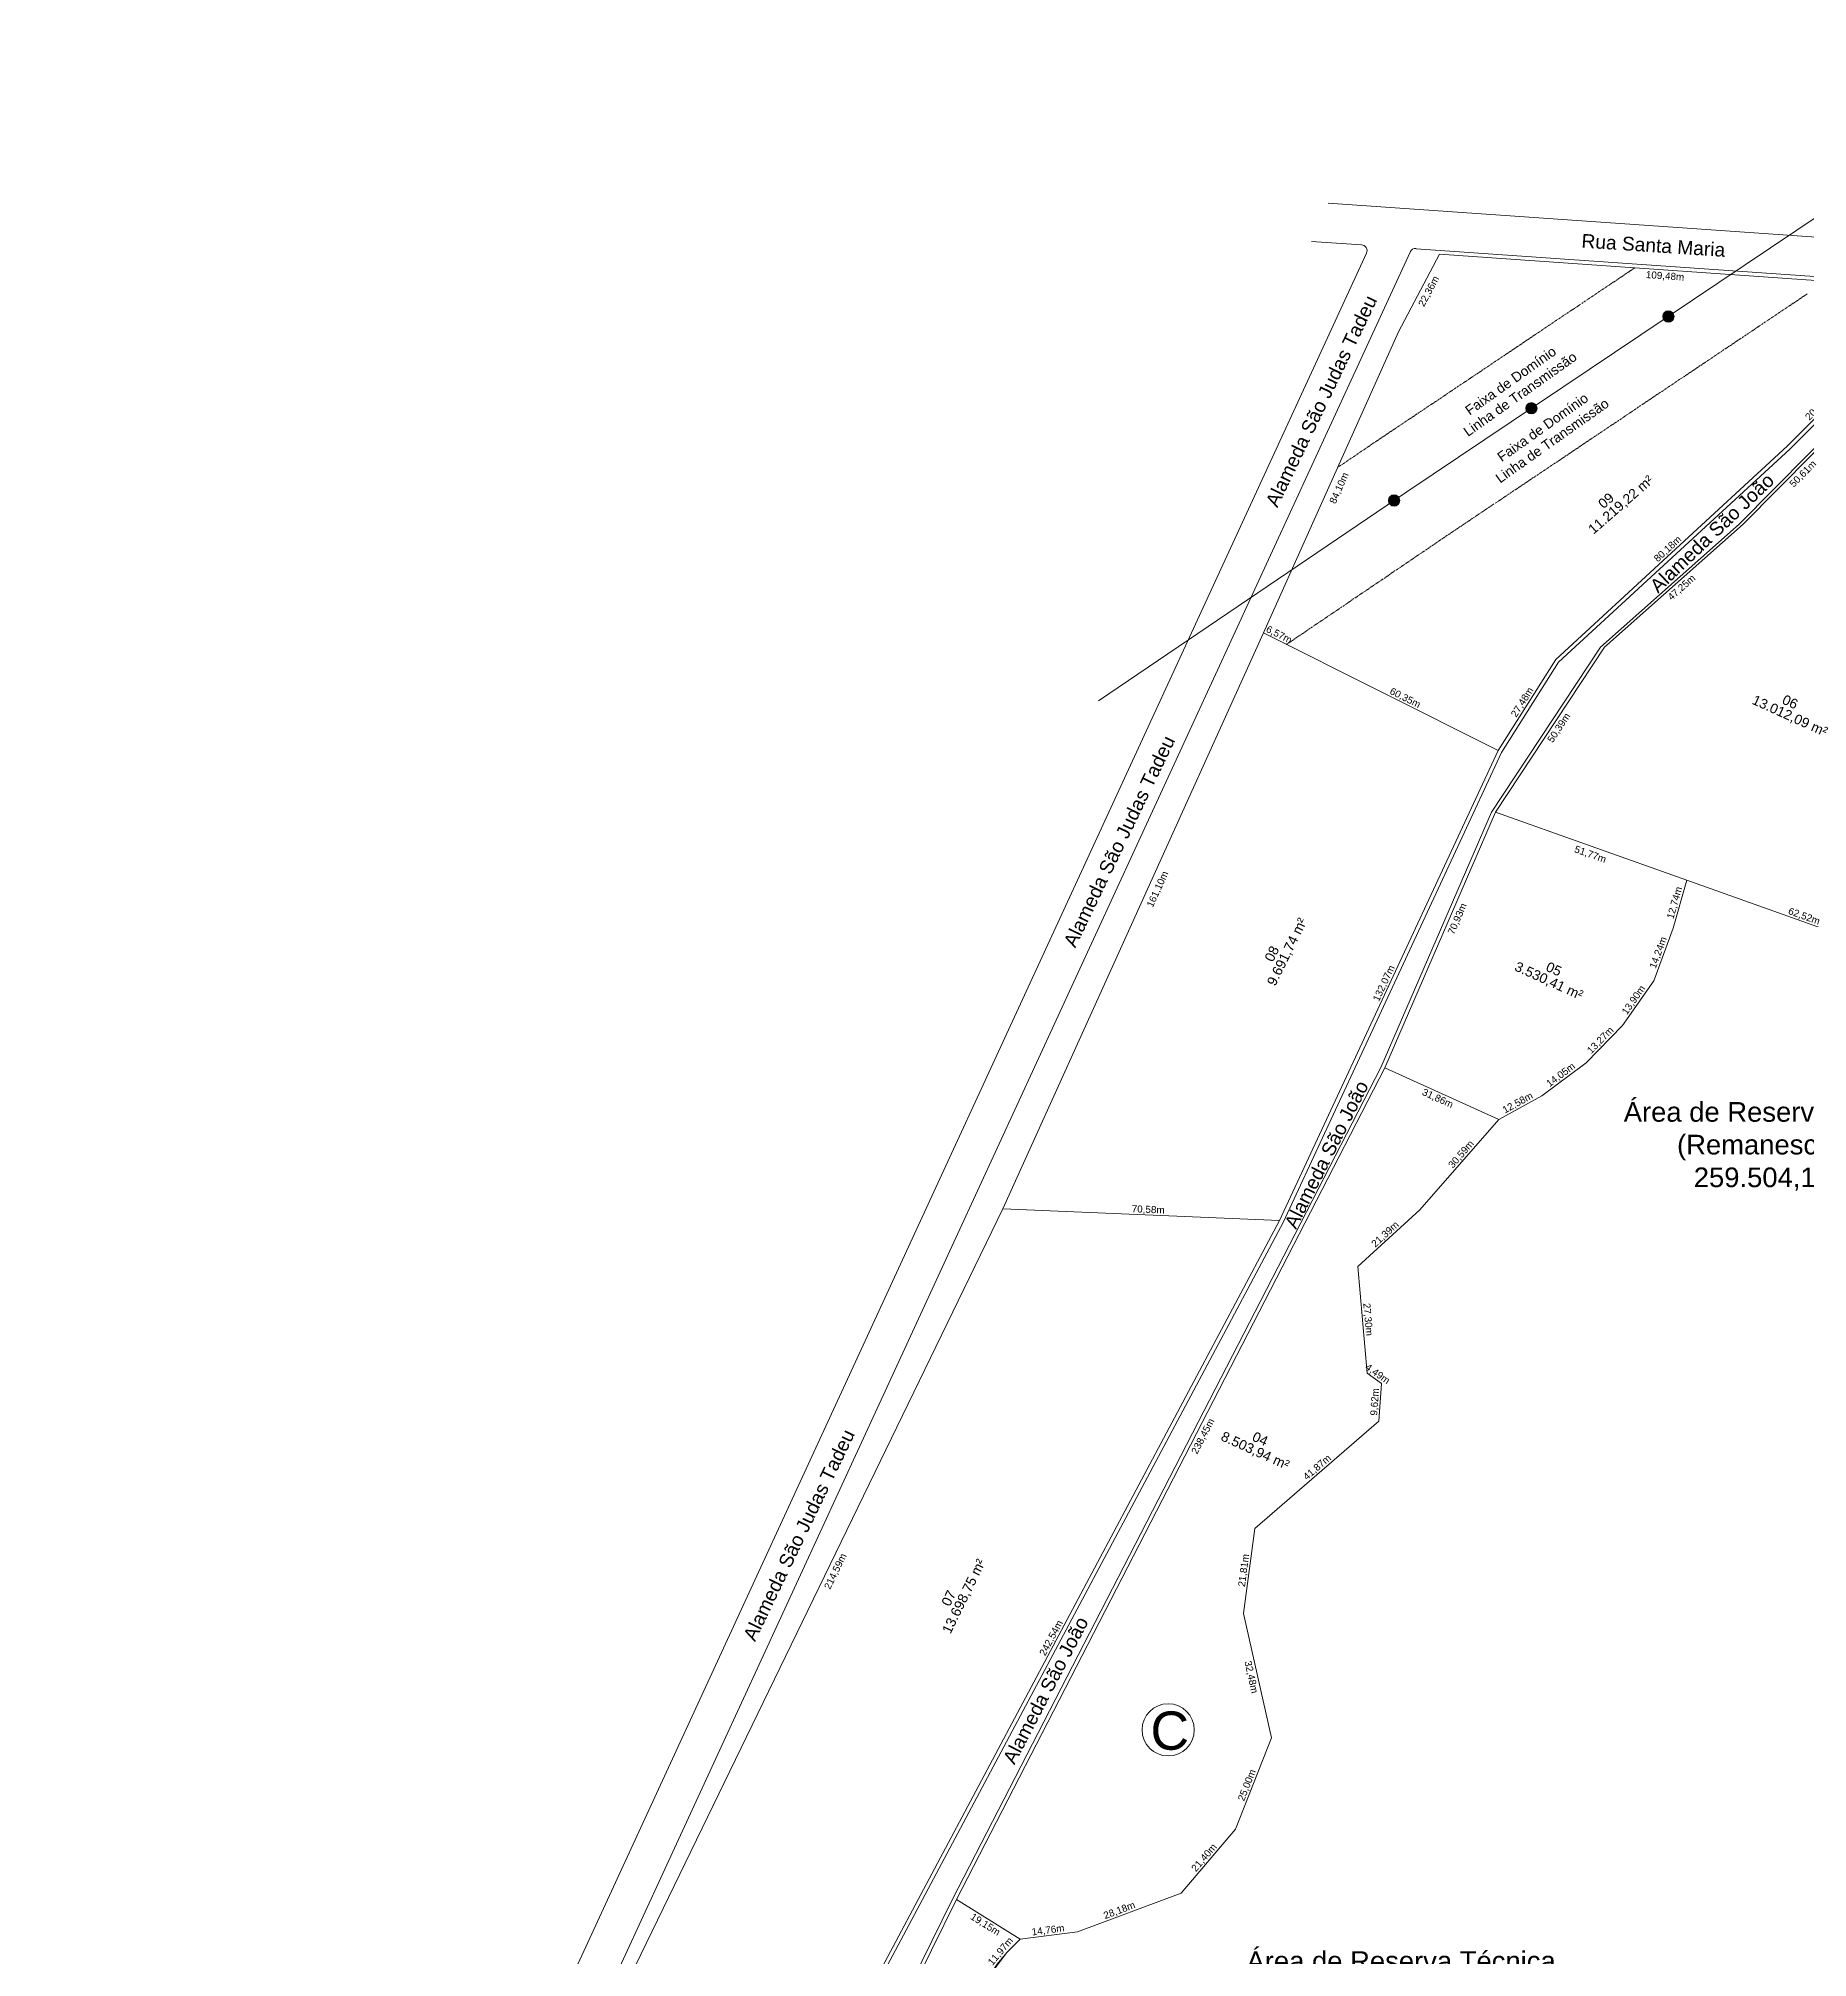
# Model space of a CAD drawing. Header units: metres. Extents: x 3808 to 8215, y 2374 to 6187.
# Drawn here: x 4307.1 to 4758, y 5492.5 to 5981.6 of the extents above; entities that cross this region are included whole.
import ezdxf

# ---------------------------------------------------------------- set-up
doc = ezdxf.new("R2010")
doc.units = ezdxf.units.M
doc.linetypes.add('PDF_IMPORT', pattern=[1, 0.8, -0.2])
for name, color, linetype in [('0 - Cotas', 7, 'Continuous'), ('0 - LOTES', 7, 'Continuous'), ('0 - QUADRAS', 7, 'Continuous'), ('0 - RUAS', 7, 'Continuous'), ('PDF_EIXO_LOTES', 7, 'Continuous'), ('PDF_LINHA_TRANSMISSAO', 6, 'Continuous'), ('PDF_REGIAO_POLILINHAS', 7, 'Continuous')]:
    doc.layers.add(name, color=color, linetype=linetype)
doc.layers.add('PDF_MEIO_FIO', color=7, linetype='Continuous', true_color=0xdd6e00)
doc.styles.add('PDF Arial', font='arial.ttf')
doc.styles.get("Standard").update_dxf_attribs({"font": 'arial.ttf'})
doc.dimstyles.new('COTAS CHACARAS', dxfattribs={"dimtxt": 1.8, "dimasz": 2.5, "dimexe": 1.25, "dimexo": 0.625, "dimgap": 0.2, "dimtad": 1, "dimtoh": 1, "dimzin": 1, "dimtxsty": 'PDF Arial', "dimblk": 'NONE', "dimcen": 2.5, "dimse1": 1, "dimse2": 1, "dimsd1": 1, "dimsd2": 1, "dimadec": 0, "dimazin": 0, "dimtfac": 1, "dimtmove": 0, "dimatfit": 3, "dimldrblk": 'NONE', "dimfxl": 1, "dimtolj": 1, "dimarcsym": 0})

# ---------------------------------------------------------------- blocks, each defined once
blk = doc.blocks.new('*D10018')
at = {"layer": 'Defpoints', "color": 0, "transparency": 16777216}
for p in [(4623.44, 5680.31), (4509.45, 5466.22), (4509.45, 5466.22)]:
    blk.add_point(p, dxfattribs=at)
at = {"layer": '0 - Cotas', "color": 0, "lineweight": 5, "transparency": 16777216, "insert": (4565.32, 5573.87), "char_height": 1.8, "attachment_point": 5, "rotation": 61.9673, "style": 'PDF Arial'}
blk.add_mtext('\\A1;242,54m', dxfattribs=at)
blk = doc.blocks.new('_None')
blk = doc.blocks.new('*D10019')
at = {"layer": 'Defpoints', "color": 0, "transparency": 16777216}
for p in [(4552.93, 5683.28), (4555.92, 5681.82), (4459.19, 5490.24)]:
    blk.add_point(p, dxfattribs=at)
at = {"layer": '0 - Cotas', "color": 0, "lineweight": 5, "transparency": 16777216, "insert": (4510.33, 5590.85), "char_height": 1.8, "attachment_point": 5, "rotation": 64.0997, "style": 'PDF Arial'}
blk.add_mtext('\\A1;214,59m', dxfattribs=at)
blk = doc.blocks.new('*D10020')
at = {"layer": 'Defpoints', "color": 0, "transparency": 16777216}
for p in [(4552.93, 5683.28), (4623.44, 5680.31), (4623.44, 5680.31)]:
    blk.add_point(p, dxfattribs=at)
at = {"layer": '0 - Cotas', "color": 0, "lineweight": 5, "transparency": 16777216, "insert": (4589.93, 5683), "char_height": 1.8, "attachment_point": 5, "rotation": 357.589, "style": 'PDF Arial'}
blk.add_mtext('\\A1;70,58m', dxfattribs=at)
blk = doc.blocks.new('*D10021')
at = {"layer": 'Defpoints', "color": 0, "transparency": 16777216}
for p in [(4625.18, 5827.14), (4679.11, 5800.08), (4679.11, 5800.08)]:
    blk.add_point(p, dxfattribs=at)
at = {"layer": '0 - Cotas', "color": 0, "lineweight": 5, "transparency": 16777216, "insert": (4655.39, 5813.42), "char_height": 1.8, "attachment_point": 5, "rotation": 333.3537, "style": 'PDF Arial'}
blk.add_mtext('\\A1;60,35m', dxfattribs=at)
blk = doc.blocks.new('*D10022')
at = {"layer": 'Defpoints', "color": 0, "transparency": 16777216}
for p in [(4619.31, 5830.09), (4619.31, 5830.09), (4625.18, 5827.14)]:
    blk.add_point(p, dxfattribs=at)
at = {"layer": '0 - Cotas', "color": 0, "lineweight": 5, "transparency": 16777216, "insert": (4623.23, 5829.55), "char_height": 1.8, "attachment_point": 5, "rotation": 333.3537, "style": 'PDF Arial'}
blk.add_mtext('\\A1;6,57m', dxfattribs=at)
blk = doc.blocks.new('*D10023')
at = {"layer": 'Defpoints', "color": 0, "transparency": 16777216}
for p in [(4693.8, 5823.3), (4679.11, 5800.08), (4679.11, 5800.08)]:
    blk.add_point(p, dxfattribs=at)
at = {"layer": '0 - Cotas', "color": 0, "lineweight": 5, "transparency": 16777216, "insert": (4685.37, 5812.37), "char_height": 1.8, "attachment_point": 5, "rotation": 57.6899, "style": 'PDF Arial'}
blk.add_mtext('\\A1;27,48m', dxfattribs=at)
blk = doc.blocks.new('*D10024')
at = {"layer": 'Defpoints', "color": 0, "transparency": 16777216}
for p in [(4752.76, 5877.64), (4752.76, 5877.64), (4693.8, 5823.3)]:
    blk.add_point(p, dxfattribs=at)
at = {"layer": '0 - Cotas', "color": 0, "lineweight": 5, "transparency": 16777216, "insert": (4722.41, 5851.41), "char_height": 1.8, "attachment_point": 5, "rotation": 42.6687, "style": 'PDF Arial'}
blk.add_mtext('\\A1;80,18m', dxfattribs=at)
blk = doc.blocks.new('*D10025')
at = {"layer": 'Defpoints', "color": 0, "transparency": 16777216}
for p in [(4766.96, 5891.9), (4766.96, 5891.9), (4752.76, 5877.64)]:
    blk.add_point(p, dxfattribs=at)
at = {"layer": '0 - Cotas', "color": 0, "lineweight": 5, "transparency": 16777216, "insert": (4760.88, 5887.62), "char_height": 1.8, "attachment_point": 5, "rotation": 45.1067, "style": 'PDF Arial'}
blk.add_mtext('\\A1;20,13m', dxfattribs=at)
blk = doc.blocks.new('*D10027')
at = {"layer": 'Defpoints', "color": 0, "transparency": 16777216}
for p in [(4664.21, 5926.58), (4773.43, 5919), (4773.23, 5916.07)]:
    blk.add_point(p, dxfattribs=at)
at = {"layer": '0 - Cotas', "color": 0, "lineweight": 5, "transparency": 16777216, "insert": (4721.66, 5920.94), "char_height": 1.8, "attachment_point": 5, "rotation": 356.029, "style": 'PDF Arial'}
blk.add_mtext('\\A1;109,48m', dxfattribs=at)
blk = doc.blocks.new('*D10028')
at = {"layer": 'Defpoints', "color": 0, "transparency": 16777216}
for p in [(4653.77, 5906.8), (4657.3, 5905.22), (4619.31, 5830.09)]:
    blk.add_point(p, dxfattribs=at)
at = {"layer": '0 - Cotas', "color": 0, "lineweight": 5, "transparency": 16777216, "insert": (4638.7, 5866.95), "char_height": 1.8, "attachment_point": 5, "rotation": 65.8101, "style": 'PDF Arial'}
blk.add_mtext('\\A1;84,10m', dxfattribs=at)
blk = doc.blocks.new('*D10029')
at = {"layer": 'Defpoints', "color": 0, "transparency": 16777216}
for p in [(4664.21, 5926.58), (4653.77, 5906.8), (4656.72, 5905.24)]:
    blk.add_point(p, dxfattribs=at)
at = {"layer": '0 - Cotas', "color": 0, "lineweight": 5, "transparency": 16777216, "insert": (4661.54, 5917.11), "char_height": 1.8, "attachment_point": 5, "rotation": 62.1592, "style": 'PDF Arial'}
blk.add_mtext('\\A1;22,36m', dxfattribs=at)
blk = doc.blocks.new('*D10038')
at = {"layer": 'Defpoints', "color": 0, "transparency": 16777216}
for p in [(4541.05, 5507.31), (4496.52, 5416.91), (4499.11, 5415.64)]:
    blk.add_point(p, dxfattribs=at)
at = {"layer": '0 - Cotas', "color": 0, "lineweight": 5, "transparency": 16777216, "insert": (4521.04, 5463.06), "char_height": 1.8, "attachment_point": 5, "rotation": 63.772, "style": 'PDF Arial'}
blk.add_mtext('\\A1;100,77m', dxfattribs=at)
blk = doc.blocks.new('*D10039')
at = {"layer": 'Defpoints', "color": 0, "transparency": 16777216}
for p in [(4541.05, 5507.31), (4555.74, 5494.68), (4557.28, 5497.13)]:
    blk.add_point(p, dxfattribs=at)
at = {"layer": '0 - Cotas', "color": 0, "lineweight": 5, "transparency": 16777216, "insert": (4548.38, 5500.81), "char_height": 1.8, "attachment_point": 5, "rotation": 327.8937, "style": 'PDF Arial'}
blk.add_mtext('\\A1;19,15m', dxfattribs=at)
blk = doc.blocks.new('*D10049')
at = {"layer": 'Defpoints', "color": 0, "transparency": 16777216}
for p in [(4557.28, 5497.13), (4549.25, 5488.24), (4549.59, 5487.96)]:
    blk.add_point(p, dxfattribs=at)
at = {"layer": '0 - Cotas', "color": 0, "lineweight": 5, "transparency": 16777216, "insert": (4552.39, 5493.99), "char_height": 1.8, "attachment_point": 5, "rotation": 50.0319, "style": 'PDF Arial'}
blk.add_mtext('\\A1;11,97m', dxfattribs=at)
blk = doc.blocks.new('*D10050')
at = {"layer": 'Defpoints', "color": 0, "transparency": 16777216}
for p in [(4650.27, 5719.28), (4653.11, 5717.82), (4541.05, 5507.31)]:
    blk.add_point(p, dxfattribs=at)
at = {"layer": '0 - Cotas', "color": 0, "lineweight": 5, "transparency": 16777216, "insert": (4604, 5625.3), "char_height": 1.8, "attachment_point": 5, "rotation": 62.7399, "style": 'PDF Arial'}
blk.add_mtext('\\A1;238,45m', dxfattribs=at)
blk = doc.blocks.new('*D10051')
at = {"layer": 'Defpoints', "color": 0, "transparency": 16777216}
for p in [(4678.42, 5784.38), (4650.27, 5719.28), (4653.29, 5717.97)]:
    blk.add_point(p, dxfattribs=at)
at = {"layer": '0 - Cotas', "color": 0, "lineweight": 5, "transparency": 16777216, "insert": (4668.84, 5757.17), "char_height": 1.8, "attachment_point": 5, "rotation": 66.6158, "style": 'PDF Arial'}
blk.add_mtext('\\A1;70,93m', dxfattribs=at)
blk = doc.blocks.new('*D10052')
at = {"layer": 'Defpoints', "color": 0, "transparency": 16777216}
for p in [(4650.27, 5719.28), (4679.27, 5706.08), (4678.06, 5703.41)]:
    blk.add_point(p, dxfattribs=at)
at = {"layer": '0 - Cotas', "color": 0, "lineweight": 5, "transparency": 16777216, "insert": (4663.68, 5711.36), "char_height": 1.8, "attachment_point": 5, "rotation": 335.5245, "style": 'PDF Arial'}
blk.add_mtext('\\A1;31,86m', dxfattribs=at)
blk = doc.blocks.new('*D10053')
at = {"layer": 'Defpoints', "color": 0, "transparency": 16777216}
for p in [(4678.42, 5784.38), (4726.06, 5763.83), (4727.2, 5767.05)]:
    blk.add_point(p, dxfattribs=at)
at = {"layer": '0 - Cotas', "color": 0, "lineweight": 5, "transparency": 16777216, "insert": (4702.59, 5773.53), "char_height": 1.8, "attachment_point": 5, "rotation": 340.433, "style": 'PDF Arial'}
blk.add_mtext('\\A1;51,77m', dxfattribs=at)
blk = doc.blocks.new('*D10054')
at = {"layer": 'Defpoints', "color": 0, "transparency": 16777216}
for p in [(4706.21, 5826.43), (4678.42, 5784.38), (4680.96, 5782.71)]:
    blk.add_point(p, dxfattribs=at)
at = {"layer": '0 - Cotas', "color": 0, "lineweight": 5, "transparency": 16777216, "insert": (4694.71, 5805.84), "char_height": 1.8, "attachment_point": 5, "rotation": 56.544, "style": 'PDF Arial'}
blk.add_mtext('\\A1;50,39m', dxfattribs=at)
blk = doc.blocks.new('*D10055')
at = {"layer": 'Defpoints', "color": 0, "transparency": 16777216}
for p in [(4741.57, 5857.76), (4743.59, 5855.48), (4706.21, 5826.43)]:
    blk.add_point(p, dxfattribs=at)
at = {"layer": '0 - Cotas', "color": 0, "lineweight": 5, "transparency": 16777216, "insert": (4725.96, 5841.57), "char_height": 1.8, "attachment_point": 5, "rotation": 41.5428, "style": 'PDF Arial'}
blk.add_mtext('\\A1;47,25m', dxfattribs=at)
blk = doc.blocks.new('*D10056')
at = {"layer": 'Defpoints', "color": 0, "transparency": 16777216}
for p in [(4777.2, 5893.71), (4779.44, 5891.49), (4741.57, 5857.76)]:
    blk.add_point(p, dxfattribs=at)
at = {"layer": '0 - Cotas', "color": 0, "lineweight": 5, "transparency": 16777216, "insert": (4756.89, 5870.56), "char_height": 1.8, "attachment_point": 5, "rotation": 45.2546, "style": 'PDF Arial'}
blk.add_mtext('\\A1;50,61m', dxfattribs=at)
blk = doc.blocks.new('*D10057')
at = {"layer": 'Defpoints', "color": 0, "transparency": 16777216}
for p in [(4727.2, 5767.05), (4786.1, 5746.1), (4786.1, 5746.1)]:
    blk.add_point(p, dxfattribs=at)
at = {"layer": '0 - Cotas', "color": 0, "lineweight": 5, "transparency": 16777216, "insert": (4757.08, 5757.78), "char_height": 1.8, "attachment_point": 5, "rotation": 340.4279, "style": 'PDF Arial'}
blk.add_mtext('\\A1;62,52m', dxfattribs=at)
blk = doc.blocks.new('*D10063')
at = {"layer": 'Defpoints', "color": 0, "transparency": 16777216}
for p in [(4679.11, 5800.08), (4679.11, 5800.08), (4623.44, 5680.31)]:
    blk.add_point(p, dxfattribs=at)
at = {"layer": '0 - Cotas', "color": 0, "lineweight": 5, "transparency": 16777216, "insert": (4650.12, 5740.73), "char_height": 1.8, "attachment_point": 5, "rotation": 65.0706, "style": 'PDF Arial'}
blk.add_mtext('\\A1;132,07m', dxfattribs=at)
blk = doc.blocks.new('*D10064')
at = {"layer": 'Defpoints', "color": 0, "transparency": 16777216}
for p in [(4619.73, 5829.87), (4552.93, 5683.28), (4556.08, 5681.84)]:
    blk.add_point(p, dxfattribs=at)
at = {"layer": '0 - Cotas', "color": 0, "lineweight": 5, "transparency": 16777216, "insert": (4592.45, 5764.73), "char_height": 1.8, "attachment_point": 5, "rotation": 65.5011, "style": 'PDF Arial'}
blk.add_mtext('\\A1;161,10m', dxfattribs=at)
blk = doc.blocks.new('*D10080')
at = {"layer": 'Defpoints', "color": 0, "transparency": 16777216}
for p in [(4571.91, 5499.04), (4571.91, 5499.04), (4557.28, 5497.13)]:
    blk.add_point(p, dxfattribs=at)
at = {"layer": '0 - Cotas', "color": 0, "lineweight": 5, "transparency": 16777216, "insert": (4564.43, 5499.35), "char_height": 1.8, "attachment_point": 5, "rotation": 7.4314, "style": 'PDF Arial'}
blk.add_mtext('\\A1;14,76m', dxfattribs=at)
blk = doc.blocks.new('*D10081')
at = {"layer": 'Defpoints', "color": 0, "transparency": 16777216}
for p in [(4598.31, 5508.9), (4598.31, 5508.9), (4571.91, 5499.04)]:
    blk.add_point(p, dxfattribs=at)
at = {"layer": '0 - Cotas', "color": 0, "lineweight": 5, "transparency": 16777216, "insert": (4582.63, 5504.41), "char_height": 1.8, "attachment_point": 5, "rotation": 20.4804, "style": 'PDF Arial'}
blk.add_mtext('\\A1;28,18m', dxfattribs=at)
blk = doc.blocks.new('*D10082')
at = {"layer": 'Defpoints', "color": 0, "transparency": 16777216}
for p in [(4612.2, 5525.18), (4612.2, 5525.18), (4598.31, 5508.9)]:
    blk.add_point(p, dxfattribs=at)
at = {"layer": '0 - Cotas', "color": 0, "lineweight": 5, "transparency": 16777216, "insert": (4604.28, 5517.87), "char_height": 1.8, "attachment_point": 5, "rotation": 49.5219, "style": 'PDF Arial'}
blk.add_mtext('\\A1;21,40m', dxfattribs=at)
blk = doc.blocks.new('*D10083')
at = {"layer": 'Defpoints', "color": 0, "transparency": 16777216}
for p in [(4621.32, 5548.45), (4621.32, 5548.45), (4612.2, 5525.18)]:
    blk.add_point(p, dxfattribs=at)
at = {"layer": '0 - Cotas', "color": 0, "lineweight": 5, "transparency": 16777216, "insert": (4615.21, 5536.37), "char_height": 1.8, "attachment_point": 5, "rotation": 68.6048, "style": 'PDF Arial'}
blk.add_mtext('\\A1;25,00m', dxfattribs=at)
blk = doc.blocks.new('*D10084')
at = {"layer": 'Defpoints', "color": 0, "transparency": 16777216}
for p in [(4611.32, 5579.5), (4614.27, 5580.16), (4621.32, 5548.45)]:
    blk.add_point(p, dxfattribs=at)
at = {"layer": '0 - Cotas', "color": 0, "lineweight": 5, "transparency": 16777216, "insert": (4616.09, 5563.94), "char_height": 1.8, "attachment_point": 5, "rotation": 282.539, "style": 'PDF Arial'}
blk.add_mtext('\\A1;32,48m', dxfattribs=at)
blk = doc.blocks.new('*D10085')
at = {"layer": 'Defpoints', "color": 0, "transparency": 16777216}
for p in [(4617.08, 5601.79), (4617.08, 5601.79), (4614.27, 5580.16)]:
    blk.add_point(p, dxfattribs=at)
at = {"layer": '0 - Cotas', "color": 0, "lineweight": 5, "transparency": 16777216, "insert": (4614.41, 5591.14), "char_height": 1.8, "attachment_point": 5, "rotation": 82.5986, "style": 'PDF Arial'}
blk.add_mtext('\\A1;21,81m', dxfattribs=at)
blk = doc.blocks.new('*D10086')
at = {"layer": 'Defpoints', "color": 0, "transparency": 16777216}
for p in [(4648.73, 5629.2), (4648.73, 5629.2), (4617.08, 5601.79)]:
    blk.add_point(p, dxfattribs=at)
at = {"layer": '0 - Cotas', "color": 0, "lineweight": 5, "transparency": 16777216, "insert": (4633.07, 5617.33), "char_height": 1.8, "attachment_point": 5, "rotation": 40.8925, "style": 'PDF Arial'}
blk.add_mtext('\\A1;41,87m', dxfattribs=at)
blk = doc.blocks.new('*D10087')
at = {"layer": 'Defpoints', "color": 0, "transparency": 16777216}
for p in [(4649.42, 5638.79), (4649.42, 5638.79), (4648.73, 5629.2)]:
    blk.add_point(p, dxfattribs=at)
at = {"layer": '0 - Cotas', "color": 0, "lineweight": 5, "transparency": 16777216, "insert": (4647.8, 5634.09), "char_height": 1.8, "attachment_point": 5, "rotation": 85.8919, "style": 'PDF Arial'}
blk.add_mtext('\\A1;9,62m', dxfattribs=at)
blk = doc.blocks.new('*D10088')
at = {"layer": 'Defpoints', "color": 0, "transparency": 16777216}
for p in [(4645.76, 5641.39), (4649.42, 5638.79), (4649.42, 5638.79)]:
    blk.add_point(p, dxfattribs=at)
at = {"layer": '0 - Cotas', "color": 0, "lineweight": 5, "transparency": 16777216, "insert": (4648.34, 5641.14), "char_height": 1.8, "attachment_point": 5, "rotation": 324.6197, "style": 'PDF Arial'}
blk.add_mtext('\\A1;4,49m', dxfattribs=at)
blk = doc.blocks.new('*D10089')
at = {"layer": 'Defpoints', "color": 0, "transparency": 16777216}
for p in [(4643.38, 5668.59), (4643.38, 5668.59), (4645.76, 5641.39)]:
    blk.add_point(p, dxfattribs=at)
at = {"layer": '0 - Cotas', "color": 0, "lineweight": 5, "transparency": 16777216, "insert": (4645.85, 5655.1), "char_height": 1.8, "attachment_point": 5, "rotation": 275.0131, "style": 'PDF Arial'}
blk.add_mtext('\\A1;27,30m', dxfattribs=at)
blk = doc.blocks.new('*D10090')
at = {"layer": 'Defpoints', "color": 0, "transparency": 16777216}
for p in [(4659.18, 5683.01), (4659.18, 5683.01), (4643.38, 5668.59)]:
    blk.add_point(p, dxfattribs=at)
at = {"layer": '0 - Cotas', "color": 0, "lineweight": 5, "transparency": 16777216, "insert": (4650.41, 5676.75), "char_height": 1.8, "attachment_point": 5, "rotation": 42.3883, "style": 'PDF Arial'}
blk.add_mtext('\\A1;21,39m', dxfattribs=at)
blk = doc.blocks.new('*D10091')
at = {"layer": 'Defpoints', "color": 0, "transparency": 16777216}
for p in [(4679.27, 5706.08), (4679.27, 5706.08), (4659.18, 5683.01)]:
    blk.add_point(p, dxfattribs=at)
at = {"layer": '0 - Cotas', "color": 0, "lineweight": 5, "transparency": 16777216, "insert": (4669.78, 5697.13), "char_height": 1.8, "attachment_point": 5, "rotation": 48.9355, "style": 'PDF Arial'}
blk.add_mtext('\\A1;30,59m', dxfattribs=at)
blk = doc.blocks.new('*D10092')
at = {"layer": 'Defpoints', "color": 0, "transparency": 16777216}
for p in [(4690.3, 5712.12), (4690.3, 5712.12), (4679.27, 5706.08)]:
    blk.add_point(p, dxfattribs=at)
at = {"layer": '0 - Cotas', "color": 0, "lineweight": 5, "transparency": 16777216, "insert": (4684.17, 5710.22), "char_height": 1.8, "attachment_point": 5, "rotation": 28.7261, "style": 'PDF Arial'}
blk.add_mtext('\\A1;12,58m', dxfattribs=at)
blk = doc.blocks.new('*D10093')
at = {"layer": 'Defpoints', "color": 0, "transparency": 16777216}
for p in [(4701.54, 5720.55), (4701.54, 5720.55), (4690.3, 5712.12)]:
    blk.add_point(p, dxfattribs=at)
at = {"layer": '0 - Cotas', "color": 0, "lineweight": 5, "transparency": 16777216, "insert": (4695.15, 5717.36), "char_height": 1.8, "attachment_point": 5, "rotation": 36.8699, "style": 'PDF Arial'}
blk.add_mtext('\\A1;14,05m', dxfattribs=at)
blk = doc.blocks.new('*D10094')
at = {"layer": 'Defpoints', "color": 0, "transparency": 16777216}
for p in [(4710.82, 5730.04), (4710.82, 5730.04), (4701.54, 5720.55)]:
    blk.add_point(p, dxfattribs=at)
at = {"layer": '0 - Cotas', "color": 0, "lineweight": 5, "transparency": 16777216, "insert": (4705.26, 5726.19), "char_height": 1.8, "attachment_point": 5, "rotation": 45.6474, "style": 'PDF Arial'}
blk.add_mtext('\\A1;13,27m', dxfattribs=at)
blk = doc.blocks.new('*D10095')
at = {"layer": 'Defpoints', "color": 0, "transparency": 16777216}
for p in [(4718.77, 5741.44), (4718.77, 5741.44), (4710.82, 5730.04)]:
    blk.add_point(p, dxfattribs=at)
at = {"layer": '0 - Cotas', "color": 0, "lineweight": 5, "transparency": 16777216, "insert": (4713.74, 5736.47), "char_height": 1.8, "attachment_point": 5, "rotation": 55.0975, "style": 'PDF Arial'}
blk.add_mtext('\\A1;13,90m', dxfattribs=at)
blk = doc.blocks.new('*D10096')
at = {"layer": 'Defpoints', "color": 0, "transparency": 16777216}
for p in [(4723.7, 5754.8), (4723.7, 5754.8), (4718.77, 5741.44)]:
    blk.add_point(p, dxfattribs=at)
at = {"layer": '0 - Cotas', "color": 0, "lineweight": 5, "transparency": 16777216, "insert": (4720.03, 5748.56), "char_height": 1.8, "attachment_point": 5, "rotation": 69.7435, "style": 'PDF Arial'}
blk.add_mtext('\\A1;14,24m', dxfattribs=at)
blk = doc.blocks.new('*D10097')
at = {"layer": 'Defpoints', "color": 0, "transparency": 16777216}
for p in [(4727.2, 5767.05), (4727.2, 5767.05), (4723.7, 5754.8)]:
    blk.add_point(p, dxfattribs=at)
at = {"layer": '0 - Cotas', "color": 0, "lineweight": 5, "transparency": 16777216, "insert": (4724.22, 5761.27), "char_height": 1.8, "attachment_point": 5, "rotation": 74.0546, "style": 'PDF Arial'}
blk.add_mtext('\\A1;12,74m', dxfattribs=at)

msp = doc.modelspace()

# ---------------------------------------------------------------- hatches: boundary and pattern name
at = {"layer": '0 - Cotas', "lineweight": 5}
h = msp.add_hatch(color=6, dxfattribs=at)
h.dxf.hatch_style = 1
edge = h.paths.add_edge_path()
edge.add_arc((4722.526, 5910.727), 1.444, 0, 360)
h = msp.add_hatch(color=6, dxfattribs=at)
h.dxf.hatch_style = 1
edge = h.paths.add_edge_path()
edge.add_arc((4687.592, 5887.344), 1.444, 0, 360)
h = msp.add_hatch(color=6, dxfattribs=at)
h.dxf.hatch_style = 1
edge = h.paths.add_edge_path()
edge.add_arc((4652.589, 5863.828), 1.444, 0, 360)

# ---------------------------------------------------------------- linework, layer by layer
for centre in [(4722.526, 5910.727), (4687.592, 5887.344), (4652.589, 5863.828)]:
    msp.add_circle(centre, 1.444, dxfattribs=at)
at = {"layer": '0 - QUADRAS', "lineweight": 5}
msp.add_circle((4595.03, 5550.5), 6.655, dxfattribs=at)
at = {"layer": 'PDF_EIXO_LOTES', "lineweight": 5}
for points in [[(4368.266, 5296.561), (4379.506, 5318.034), (4404.053, 5370.522), (4459.192, 5490.237), (4552.929, 5683.277), (4619.308, 5830.085), (4653.77, 5906.803), (4664.215, 5926.579), (4773.433, 5918.997), (4777.462, 5918.361), (4781.862, 5916.346), (4782.34, 5914.915), (4781.544, 5912.317), (4781.12, 5909.454), (4766.964, 5891.905), (4752.755, 5877.643), (4693.799, 5823.299), (4679.113, 5800.077), (4623.443, 5680.308), (4509.454, 5466.22), (4479.764, 5400), (4438.621, 5314.428), (4414.233, 5324.873), (4404.424, 5307.059)], [(4619.308, 5830.085), (4679.113, 5800.077)], [(4552.929, 5683.277), (4623.443, 5680.308)]]:
    msp.add_lwpolyline(points, dxfattribs=at)
at = {"layer": 'PDF_LINHA_TRANSMISSAO', "lineweight": 5}
for points in [[(4577.264, 5812.748), (4655.838, 5866.032), (4828.041, 5981.612)], [(4700.426, 5914.013), (4700.797, 5914.331)], [(4701.009, 5914.438), (4701.434, 5914.756)], [(4746.87, 5909.083), (4747.294, 5909.401)], [(4741.303, 5905.318), (4741.675, 5905.636)], [(4741.887, 5905.743), (4742.311, 5906.061)], [(4746.287, 5908.659), (4746.658, 5908.977)], [(4736.32, 5901.978), (4736.691, 5902.296)], [(4663.684, 5889.36), (4664.056, 5889.678)], [(4668.668, 5892.7), (4669.039, 5893.018)], [(4669.251, 5893.124), (4669.676, 5893.442)], [(4658.701, 5886.02), (4659.072, 5886.338)], [(4714.529, 5887.345), (4714.9, 5887.663)], [(4715.112, 5887.769), (4715.536, 5888.087)], [(4704.562, 5880.665), (4704.933, 5880.983)], [(4709.545, 5884.005), (4709.917, 5884.323)], [(4682.135, 5865.608), (4682.506, 5865.926)], [(4682.718, 5866.032), (4683.142, 5866.35)], [(4630.813, 5830.934), (4631.184, 5831.252)], [(4631.396, 5831.358), (4631.82, 5831.676)]]:
    msp.add_lwpolyline(points, dxfattribs=at)
at = {"layer": 'PDF_LINHA_TRANSMISSAO', "linetype": 'PDF_IMPORT', "lineweight": 5, "ltscale": 0.573482}
for points in [[(4707.266, 5918.626), (4713.946, 5923.133)], [(4625.14, 5827.116), (4628.745, 5829.555)]]:
    msp.add_lwpolyline(points, dxfattribs=at)
at = {"layer": 'PDF_LINHA_TRANSMISSAO', "linetype": 'PDF_IMPORT', "lineweight": 5, "ltscale": 0.500175}
for points in [[(4696.662, 5911.522), (4700.214, 5913.907)], [(4742.523, 5906.167), (4746.075, 5908.552)], [(4669.888, 5893.548), (4673.44, 5895.934)], [(4664.268, 5889.784), (4668.456, 5892.594)], [(4710.129, 5884.429), (4714.317, 5887.239)], [(4678.371, 5863.116), (4681.923, 5865.502)], [(4653.134, 5846.097), (4660.397, 5851.028)], [(4642.583, 5838.939), (4649.847, 5843.87)], [(4632.032, 5831.782), (4639.296, 5836.713)]]:
    msp.add_lwpolyline(points, dxfattribs=at)
at = {"layer": 'PDF_LINHA_TRANSMISSAO', "linetype": 'PDF_IMPORT', "lineweight": 5, "ltscale": 0.530184}
for points in [[(4701.646, 5914.862), (4707.054, 5918.52)], [(4753.126, 5913.271), (4757.898, 5916.505)], [(4680.491, 5900.653), (4696.45, 5911.415)], [(4747.507, 5909.507), (4752.914, 5913.165)], [(4736.903, 5902.402), (4741.091, 5905.212)], [(4675.508, 5897.313), (4680.279, 5900.547)], [(4726.352, 5895.298), (4736.108, 5901.872)], [(4673.652, 5896.04), (4675.295, 5897.207)], [(4720.732, 5891.534), (4726.14, 5895.192)], [(4715.749, 5888.193), (4720.52, 5891.428)], [(4645.764, 5877.325), (4647.408, 5878.491), (4658.489, 5885.914)], [(4659.284, 5886.444), (4663.472, 5889.254)], [(4693.958, 5873.56), (4704.35, 5880.559)], [(4705.145, 5881.089), (4709.333, 5883.899)], [(4638.289, 5872.288), (4645.552, 5877.219)], [(4683.354, 5866.456), (4688.762, 5870.114)], [(4688.974, 5870.22), (4693.746, 5873.454)], [(4650.059, 5843.976), (4652.922, 5845.991)], [(4639.508, 5836.819), (4642.371, 5838.833)], [(4628.957, 5829.661), (4630.601, 5830.828)]]:
    msp.add_lwpolyline(points, dxfattribs=at)
at = {"layer": 'PDF_LINHA_TRANSMISSAO', "linetype": 'PDF_IMPORT', "lineweight": 5, "ltscale": 0.647172}
msp.add_lwpolyline([(4660.609, 5851.134), (4664.215, 5853.625), (4678.158, 5863.01)], dxfattribs=at)
at = {"layer": 'PDF_MEIO_FIO', "lineweight": 5}
for points in [[(4635.797, 5939.621), (4826.08, 5926.367)], [(4631.555, 5929.866), (4644.333, 5928.965)], [(4307.083, 5171.65), (4346.157, 5272.915), (4442.121, 5485.413), (4645.605, 5926.844)], [(4323.041, 5185.328), (4355.382, 5269.045), (4451.24, 5481.277), (4656.739, 5927.162)], [(4658.224, 5928.01), (4786.687, 5919.05)], [(4798.563, 5917.141), (4776.19, 5893.707), (4740.561, 5857.814), (4705.198, 5826.48), (4677.416, 5784.383), (4649.263, 5719.33), (4540.046, 5507.362), (4495.51, 5416.913), (4461.472, 5341.15), (4411.37, 5235.537), (4383.058, 5174.301), (4377.756, 5098.855), (4376.219, 4996.159)], [(4372.136, 5168.84), (4377.65, 5181.087), (4419.376, 5273.816), (4430.563, 5295.342), (4480.665, 5399.576), (4510.355, 5465.796), (4624.345, 5679.831), (4679.961, 5799.6), (4694.541, 5822.61), (4753.445, 5876.954), (4767.707, 5891.215)]]:
    msp.add_lwpolyline(points, dxfattribs=at)
for centre, start, end in [((4644.2, 5927.507), 335.25404, 86.02098), ((4658.091, 5926.552), 86.02704, 155.25205)]:
    msp.add_arc(centre, 1.511, start, end, dxfattribs=at)
at = {"layer": 'PDF_REGIAO_POLILINHAS', "lineweight": 5}
for points in [[(4679.113, 5800.077), (4619.308, 5830.085), (4653.77, 5906.803), (4664.215, 5926.579), (4773.433, 5918.997), (4777.462, 5918.361), (4781.862, 5916.346), (4782.34, 5914.915), (4781.544, 5912.317), (4781.12, 5909.454), (4766.964, 5891.905), (4752.755, 5877.643), (4693.799, 5823.299)], [(4552.929, 5683.277), (4619.308, 5830.085), (4679.113, 5800.077), (4623.443, 5680.308)], [(4710.818, 5730.04), (4701.54, 5720.549), (4690.3, 5712.119), (4679.272, 5706.075), (4650.271, 5719.277), (4678.424, 5784.383), (4727.2, 5767.046), (4723.701, 5754.799), (4718.771, 5741.438)], [(4648.733, 5629.199), (4617.081, 5601.788), (4614.271, 5580.157), (4621.323, 5548.452), (4612.204, 5525.176), (4598.313, 5508.9), (4571.91, 5499.038), (4557.277, 5497.13), (4541.053, 5507.309), (4650.271, 5719.277), (4679.272, 5706.075), (4659.178, 5683.012), (4643.378, 5668.591), (4645.764, 5641.393), (4649.423, 5638.795)], [(4617.081, 5601.788), (4614.271, 5580.157), (4621.323, 5548.452), (4612.204, 5525.176), (4598.313, 5508.9), (4571.91, 5499.038), (4557.277, 5497.13), (4541.053, 5507.309), (4650.271, 5719.277), (4679.272, 5706.075), (4659.178, 5683.012), (4643.378, 5668.591), (4645.764, 5641.393), (4649.423, 5638.795), (4648.733, 5629.199)], [(4459.192, 5490.237), (4552.929, 5683.277), (4623.443, 5680.308), (4509.454, 5466.22)], [(4545.188, 5421.154), (4546.196, 5403.552), (4546.938, 5397.402), (4496.517, 5416.913), (4541.053, 5507.309), (4557.277, 5497.13), (4553.883, 5493.79), (4551.445, 5490.821), (4549.589, 5487.958), (4547.892, 5483.663), (4546.567, 5477.884), (4545.241, 5469.454), (4544.658, 5464.311), (4544.287, 5457.154), (4544.234, 5438.332)]]:
    msp.add_lwpolyline(points, close=True, dxfattribs=at)
for points in [[(4800.949, 5915.71), (4834.669, 5912.211), (4786.104, 5746.104), (4727.2, 5767.046), (4678.424, 5784.383), (4706.205, 5826.427), (4741.568, 5857.761), (4777.197, 5893.707), (4790.027, 5907.121), (4799.836, 5915.392)], [(4549.589, 5487.958), (4553.883, 5493.79), (4557.277, 5497.13), (4571.91, 5499.038), (4598.313, 5508.9), (4612.204, 5525.176), (4621.323, 5548.452), (4614.271, 5580.157), (4617.081, 5601.788), (4648.733, 5629.199), (4649.423, 5638.795), (4645.764, 5641.393), (4643.378, 5668.591), (4659.178, 5683.012), (4679.272, 5706.075), (4690.3, 5712.119), (4701.54, 5720.549), (4710.818, 5730.04), (4718.771, 5741.438), (4723.701, 5754.799), (4727.2, 5767.046), (4786.104, 5746.104)]]:
    msp.add_lwpolyline(points, dxfattribs=at)

# ---------------------------------------------------------------- texts
at = {"layer": '0 - LOTES', "lineweight": 5, "char_height": 2.5, "attachment_point": 1}
for s, width, insert, rotation in [('\\pxqc;Faixa de Domínio Linha de Transmissão', 34.50552, (4667.511, 5885.398), 35.33013), ('\\pxqc;Faixa de Domínio Linha de Transmissão', 34.50552, (4675.695, 5873.524), 35.33013), ('\\pxqc;11.219,22 m²', 23.87751, (4700.545, 5855.89), 41.05598), ('\\pxqc;09', 19.76287, (4698.358, 5858.27), 41.05598), ('\\pxqc;13.012,09 m²', 22.40693, (4743.822, 5814.751), 335.5995), ('\\pxqc;06', 19.76287, (4745.078, 5817.729), 335.5995), ('\\pxqc;9.691,74 m²', 23.87751, (4618.913, 5738.651), 63.88814), ('\\pxqc;08', 19.76287, (4615.973, 5739.995), 63.88814), ('\\pxqc;3.530,41 m²', 19.76287, (4683.608, 5746.674), 335.5995), ('\\pxqc;05', 19.76287, (4684.864, 5749.652), 335.5995), ('\\pxqc;8.503,94 m²', 19.76287, (4608.754, 5626.921), 335.5995), ('\\pxqc;04', 19.76287, (4610.009, 5629.899), 335.5995), ('\\pxqc;13.698,75 m²', 23.87751, (4536.553, 5574.403), 63.88814), ('\\pxqc;07', 19.76287, (4533.614, 5575.747), 63.88814)]:
    msp.add_mtext_dynamic_manual_height_columns(s, width=width, gutter_width=12.5, heights=[0], dxfattribs=dict(at, insert=insert, rotation=rotation))
at = {"layer": '0 - QUADRAS', "lineweight": 5, "insert": (4589.077, 5555.191), "char_height": 9.7526, "attachment_point": 1}
msp.add_mtext_dynamic_manual_height_columns('\\pxqc;C', width=12.73127, gutter_width=24.381, heights=[0], dxfattribs=at)
at = {"layer": '0 - RUAS', "lineweight": 5, "char_height": 3.5, "attachment_point": 1}
for s, width, insert, rotation in [('\\pxqc;Rua Santa Maria', 37.33411, (4700.188, 5931.831), 356.26534), ('\\pxqc;Alameda São Judas Tadeu', 63.17083, (4618.79, 5861.474), 64.32824), ('\\pxqc;Alameda São João', 43.88163, (4716.534, 5841.688), 43.61084), ('\\pxqc;Alameda São Judas Tadeu', 63.17083, (4567.295, 5749.253), 64.32824), ('\\pxqc;Alameda São João', 43.88163, (4623.909, 5678.331), 63.22035), ('\\pxqc;Alameda São Judas Tadeu', 63.17083, (4485.662, 5572.449), 64.32824), ('\\pxqc;Alameda São João', 43.88163, (4552.152, 5541.915), 62.64505)]:
    msp.add_mtext_dynamic_manual_height_columns(s, width=width, gutter_width=12.5, heights=[0], dxfattribs=dict(at, insert=insert, rotation=rotation))
at = {"layer": '0 - RUAS', "lineweight": 5, "char_height": 5, "attachment_point": 1}
for insert in [(4705.693, 5710.5), (4609.552, 5494.071)]:
    msp.add_mtext_dynamic_manual_height_columns('\\pxqc;Área de Reserva Técnica\\P(Remanescente)\\P259.504,11m²', width=89.68696, gutter_width=12.5, heights=[0], dxfattribs=dict(at, insert=insert))

# ---------------------------------------------------------------- dimensions: what is measured, and where the dimension line sits
at = {"layer": '0 - Cotas', "lineweight": 5}
for base, p1, p2, angle, picture, middle in [((4656.724, 5905.243), (4664.215, 5926.579), (4653.77, 5906.803), 242.15922, '*D10029', (4662.677, 5916.515)), ((4773.23, 5916.073), (4664.215, 5926.579), (4773.433, 5918.997), 356.02904, '*D10027', (4721.568, 5919.66)), ((4657.296, 5905.219), (4619.308, 5830.085), (4653.77, 5906.803), 65.81013, '*D10028', (4639.87, 5866.425)), ((4779.436, 5891.488), (4741.568, 5857.761), (4777.197, 5893.707), 45.25465, '*D10056', (4757.796, 5869.655)), ((4766.964, 5891.905), (4752.755, 5877.643), (4766.964, 5891.905), 45.1067, '*D10025', (4761.793, 5886.714)), ((4752.755, 5877.643), (4693.799, 5823.299), (4752.755, 5877.643), 42.6687, '*D10024', (4723.277, 5850.471)), ((4743.589, 5855.48), (4706.205, 5826.427), (4741.568, 5857.761), 41.54277, '*D10055', (4726.808, 5840.611)), ((4619.308, 5830.085), (4625.176, 5827.141), (4619.308, 5830.085), 153.35374, '*D10022', (4622.652, 5828.408)), ((4556.085, 5681.839), (4619.733, 5829.872), (4552.929, 5683.277), 245.50114, '*D10064', (4593.615, 5764.196)), ((4679.113, 5800.077), (4625.176, 5827.141), (4679.113, 5800.077), 333.35374, '*D10021', (4654.813, 5812.27)), ((4680.959, 5782.708), (4706.205, 5826.427), (4678.424, 5784.383), 236.544, '*D10054', (4695.775, 5805.13)), ((4679.113, 5800.077), (4693.799, 5823.299), (4679.113, 5800.077), 237.68992, '*D10023', (4686.456, 5811.688)), ((4679.113, 5800.077), (4623.443, 5680.308), (4679.113, 5800.077), 65.07064, '*D10063', (4651.278, 5740.193)), ((4653.292, 5717.971), (4678.424, 5784.383), (4650.271, 5719.277), 246.61584, '*D10051', (4670.02, 5756.657)), ((4726.058, 5763.831), (4678.424, 5784.383), (4727.2, 5767.046), 340.43302, '*D10053', (4702.16, 5772.325)), ((4727.2, 5767.046), (4723.701, 5754.799), (4727.2, 5767.046), 74.0546, '*D10097', (4725.451, 5760.923)), ((4786.104, 5746.104), (4727.2, 5767.046), (4786.104, 5746.104), 340.42789, '*D10057', (4756.652, 5756.575)), ((4723.701, 5754.799), (4718.771, 5741.438), (4723.701, 5754.799), 69.74354, '*D10096', (4721.236, 5748.119)), ((4718.771, 5741.438), (4710.818, 5730.04), (4718.771, 5741.438), 55.0975, '*D10095', (4714.794, 5735.739)), ((4710.818, 5730.04), (4701.54, 5720.549), (4710.818, 5730.04), 45.64738, '*D10094', (4706.179, 5725.294)), ((4653.108, 5717.815), (4541.053, 5507.309), (4650.271, 5719.277), 62.73987, '*D10050', (4605.136, 5624.713)), ((4678.057, 5703.407), (4650.271, 5719.277), (4679.272, 5706.075), 335.52449, '*D10052', (4663.144, 5710.196)), ((4701.54, 5720.549), (4690.3, 5712.119), (4701.54, 5720.549), 36.8699, '*D10093', (4695.92, 5716.334)), ((4690.3, 5712.119), (4679.272, 5706.075), (4690.3, 5712.119), 28.72613, '*D10092', (4684.786, 5709.097)), ((4679.272, 5706.075), (4659.178, 5683.012), (4679.272, 5706.075), 48.93552, '*D10091', (4670.745, 5696.288)), ((4623.443, 5680.308), (4552.929, 5683.277), (4623.443, 5680.308), 357.58897, '*D10020', (4589.878, 5681.722)), ((4555.923, 5681.8235), (4459.1925, 5490.2373), (4552.929, 5683.2773), 64.09968, '*D10019', (4511.4785, 5590.295)), ((4509.454, 5466.22), (4623.443, 5680.308), (4509.454, 5466.22), 241.9673, '*D10018', (4566.449, 5573.264)), ((4659.178, 5683.012), (4643.378, 5668.591), (4659.178, 5683.012), 42.38832, '*D10090', (4651.278, 5675.802)), ((4643.378, 5668.591), (4645.764, 5641.393), (4643.378, 5668.591), 95.01311, '*D10089', (4644.571, 5654.992)), ((4649.423, 5638.795), (4645.764, 5641.393), (4649.423, 5638.795), 324.61973, '*D10088', (4647.593, 5640.094)), ((4649.423, 5638.795), (4648.733, 5629.199), (4649.423, 5638.795), 85.89189, '*D10087', (4649.078, 5633.997)), ((4648.733, 5629.199), (4617.081, 5601.788), (4648.733, 5629.199), 40.89245, '*D10086', (4633.91, 5616.362)), ((4617.081, 5601.788), (4614.271, 5580.157), (4617.081, 5601.788), 82.59861, '*D10085', (4615.676, 5590.972)), ((4611.318, 5579.5), (4621.323, 5548.452), (4614.271, 5580.157), 102.53895, '*D10084', (4614.841, 5563.662)), ((4621.323, 5548.452), (4612.204, 5525.176), (4621.323, 5548.452), 68.60478, '*D10083', (4616.407, 5535.904)), ((4612.204, 5525.176), (4598.313, 5508.9), (4612.204, 5525.176), 49.52189, '*D10082', (4605.258, 5517.038)), ((4598.313, 5508.9), (4571.91, 5499.038), (4598.313, 5508.9), 20.48036, '*D10081', (4583.082, 5503.211)), ((4499.107, 5415.637), (4541.053, 5507.309), (4496.517, 5416.913), 243.77198, '*D10038', (4522.19, 5462.491)), ((4555.738, 5494.678), (4541.053, 5507.309), (4557.277, 5497.13), 327.89374, '*D10039', (4547.696, 5499.725)), ((4571.91, 5499.038), (4557.277, 5497.13), (4571.91, 5499.038), 7.43141, '*D10080', (4564.593, 5498.084)), ((4549.246, 5488.245), (4557.277, 5497.13), (4549.589, 5487.958), 230.03193, '*D10049', (4553.372, 5493.167))]:
    dim = msp.add_linear_dim(base=base, p1=p1, p2=p2, angle=angle, dimstyle='COTAS CHACARAS', override={"dimpost": 'm'}, dxfattribs=at)
    dim.commit()
    dim.dimension.update_dxf_attribs({"geometry": picture, "text_midpoint": middle, "dimtype": 161})

doc.saveas('drawing.dxf')
